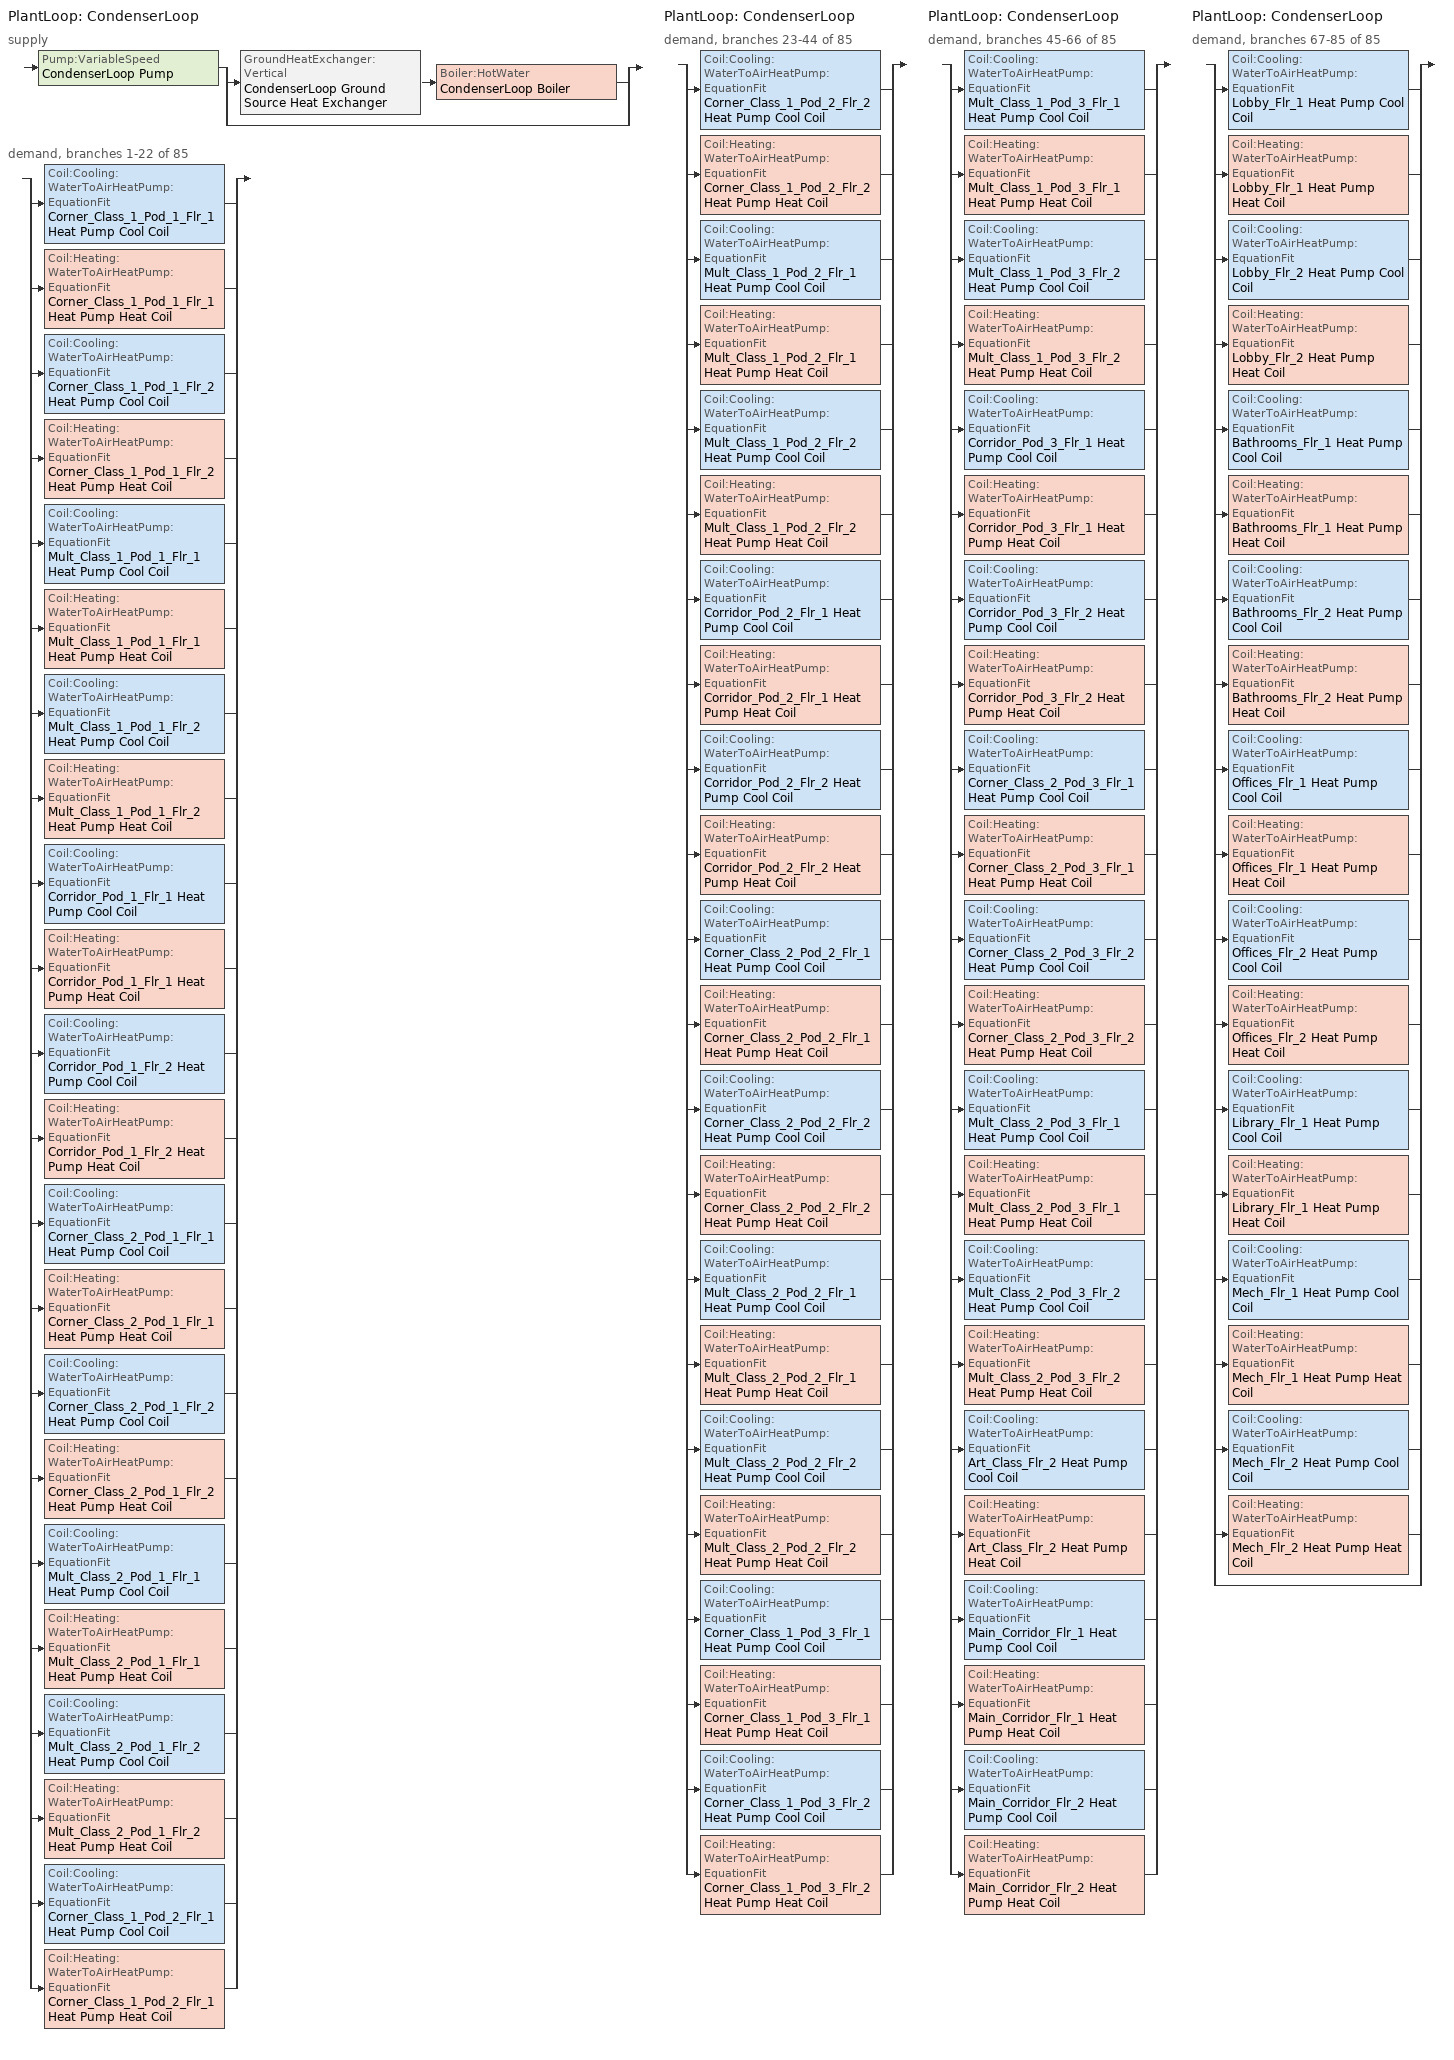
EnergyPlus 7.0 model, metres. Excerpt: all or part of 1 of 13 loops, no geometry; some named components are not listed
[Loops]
PlantLoop 'CondenserLoop'
 supply: Pump:VariableSpeed 'CondenserLoop Pump' > split
  | GroundHeatExchanger:Vertical 'CondenserLoop Ground Source Heat Exchanger' > Boiler:HotWater 'CondenserLoop Boiler'
  | bypass
 demand, branches 1-22 of 85: split
  | Coil:Cooling:WaterToAirHeatPump:EquationFit 'Corner_Class_1_Pod_1_Flr_1 Heat Pump Cool Coil'
  | Coil:Heating:WaterToAirHeatPump:EquationFit 'Corner_Class_1_Pod_1_Flr_1 Heat Pump Heat Coil'
  | Coil:Cooling:WaterToAirHeatPump:EquationFit 'Corner_Class_1_Pod_1_Flr_2 Heat Pump Cool Coil'
  | Coil:Heating:WaterToAirHeatPump:EquationFit 'Corner_Class_1_Pod_1_Flr_2 Heat Pump Heat Coil'
  | Coil:Cooling:WaterToAirHeatPump:EquationFit 'Mult_Class_1_Pod_1_Flr_1 Heat Pump Cool Coil'
  | Coil:Heating:WaterToAirHeatPump:EquationFit 'Mult_Class_1_Pod_1_Flr_1 Heat Pump Heat Coil'
  | Coil:Cooling:WaterToAirHeatPump:EquationFit 'Mult_Class_1_Pod_1_Flr_2 Heat Pump Cool Coil'
  | Coil:Heating:WaterToAirHeatPump:EquationFit 'Mult_Class_1_Pod_1_Flr_2 Heat Pump Heat Coil'
  | Coil:Cooling:WaterToAirHeatPump:EquationFit 'Corridor_Pod_1_Flr_1 Heat Pump Cool Coil'
  | Coil:Heating:WaterToAirHeatPump:EquationFit 'Corridor_Pod_1_Flr_1 Heat Pump Heat Coil'
  | Coil:Cooling:WaterToAirHeatPump:EquationFit 'Corridor_Pod_1_Flr_2 Heat Pump Cool Coil'
  | Coil:Heating:WaterToAirHeatPump:EquationFit 'Corridor_Pod_1_Flr_2 Heat Pump Heat Coil'
  | Coil:Cooling:WaterToAirHeatPump:EquationFit 'Corner_Class_2_Pod_1_Flr_1 Heat Pump Cool Coil'
  | Coil:Heating:WaterToAirHeatPump:EquationFit 'Corner_Class_2_Pod_1_Flr_1 Heat Pump Heat Coil'
  | Coil:Cooling:WaterToAirHeatPump:EquationFit 'Corner_Class_2_Pod_1_Flr_2 Heat Pump Cool Coil'
  | Coil:Heating:WaterToAirHeatPump:EquationFit 'Corner_Class_2_Pod_1_Flr_2 Heat Pump Heat Coil'
  | Coil:Cooling:WaterToAirHeatPump:EquationFit 'Mult_Class_2_Pod_1_Flr_1 Heat Pump Cool Coil'
  | Coil:Heating:WaterToAirHeatPump:EquationFit 'Mult_Class_2_Pod_1_Flr_1 Heat Pump Heat Coil'
  | Coil:Cooling:WaterToAirHeatPump:EquationFit 'Mult_Class_2_Pod_1_Flr_2 Heat Pump Cool Coil'
  | Coil:Heating:WaterToAirHeatPump:EquationFit 'Mult_Class_2_Pod_1_Flr_2 Heat Pump Heat Coil'
  | Coil:Cooling:WaterToAirHeatPump:EquationFit 'Corner_Class_1_Pod_2_Flr_1 Heat Pump Cool Coil'
  | Coil:Heating:WaterToAirHeatPump:EquationFit 'Corner_Class_1_Pod_2_Flr_1 Heat Pump Heat Coil'
PlantLoop 'CondenserLoop'
 demand, branches 23-44 of 85: split
  | Coil:Cooling:WaterToAirHeatPump:EquationFit 'Corner_Class_1_Pod_2_Flr_2 Heat Pump Cool Coil'
  | Coil:Heating:WaterToAirHeatPump:EquationFit 'Corner_Class_1_Pod_2_Flr_2 Heat Pump Heat Coil'
  | Coil:Cooling:WaterToAirHeatPump:EquationFit 'Mult_Class_1_Pod_2_Flr_1 Heat Pump Cool Coil'
  | Coil:Heating:WaterToAirHeatPump:EquationFit 'Mult_Class_1_Pod_2_Flr_1 Heat Pump Heat Coil'
  | Coil:Cooling:WaterToAirHeatPump:EquationFit 'Mult_Class_1_Pod_2_Flr_2 Heat Pump Cool Coil'
  | Coil:Heating:WaterToAirHeatPump:EquationFit 'Mult_Class_1_Pod_2_Flr_2 Heat Pump Heat Coil'
  | Coil:Cooling:WaterToAirHeatPump:EquationFit 'Corridor_Pod_2_Flr_1 Heat Pump Cool Coil'
  | Coil:Heating:WaterToAirHeatPump:EquationFit 'Corridor_Pod_2_Flr_1 Heat Pump Heat Coil'
  | Coil:Cooling:WaterToAirHeatPump:EquationFit 'Corridor_Pod_2_Flr_2 Heat Pump Cool Coil'
  | Coil:Heating:WaterToAirHeatPump:EquationFit 'Corridor_Pod_2_Flr_2 Heat Pump Heat Coil'
  | Coil:Cooling:WaterToAirHeatPump:EquationFit 'Corner_Class_2_Pod_2_Flr_1 Heat Pump Cool Coil'
  | Coil:Heating:WaterToAirHeatPump:EquationFit 'Corner_Class_2_Pod_2_Flr_1 Heat Pump Heat Coil'
  | Coil:Cooling:WaterToAirHeatPump:EquationFit 'Corner_Class_2_Pod_2_Flr_2 Heat Pump Cool Coil'
  | Coil:Heating:WaterToAirHeatPump:EquationFit 'Corner_Class_2_Pod_2_Flr_2 Heat Pump Heat Coil'
  | Coil:Cooling:WaterToAirHeatPump:EquationFit 'Mult_Class_2_Pod_2_Flr_1 Heat Pump Cool Coil'
  | Coil:Heating:WaterToAirHeatPump:EquationFit 'Mult_Class_2_Pod_2_Flr_1 Heat Pump Heat Coil'
  | Coil:Cooling:WaterToAirHeatPump:EquationFit 'Mult_Class_2_Pod_2_Flr_2 Heat Pump Cool Coil'
  | Coil:Heating:WaterToAirHeatPump:EquationFit 'Mult_Class_2_Pod_2_Flr_2 Heat Pump Heat Coil'
  | Coil:Cooling:WaterToAirHeatPump:EquationFit 'Corner_Class_1_Pod_3_Flr_1 Heat Pump Cool Coil'
  | Coil:Heating:WaterToAirHeatPump:EquationFit 'Corner_Class_1_Pod_3_Flr_1 Heat Pump Heat Coil'
  | Coil:Cooling:WaterToAirHeatPump:EquationFit 'Corner_Class_1_Pod_3_Flr_2 Heat Pump Cool Coil'
  | Coil:Heating:WaterToAirHeatPump:EquationFit 'Corner_Class_1_Pod_3_Flr_2 Heat Pump Heat Coil'
PlantLoop 'CondenserLoop'
 demand, branches 45-66 of 85: split
  | Coil:Cooling:WaterToAirHeatPump:EquationFit 'Mult_Class_1_Pod_3_Flr_1 Heat Pump Cool Coil'
  | Coil:Heating:WaterToAirHeatPump:EquationFit 'Mult_Class_1_Pod_3_Flr_1 Heat Pump Heat Coil'
  | Coil:Cooling:WaterToAirHeatPump:EquationFit 'Mult_Class_1_Pod_3_Flr_2 Heat Pump Cool Coil'
  | Coil:Heating:WaterToAirHeatPump:EquationFit 'Mult_Class_1_Pod_3_Flr_2 Heat Pump Heat Coil'
  | Coil:Cooling:WaterToAirHeatPump:EquationFit 'Corridor_Pod_3_Flr_1 Heat Pump Cool Coil'
  | Coil:Heating:WaterToAirHeatPump:EquationFit 'Corridor_Pod_3_Flr_1 Heat Pump Heat Coil'
  | Coil:Cooling:WaterToAirHeatPump:EquationFit 'Corridor_Pod_3_Flr_2 Heat Pump Cool Coil'
  | Coil:Heating:WaterToAirHeatPump:EquationFit 'Corridor_Pod_3_Flr_2 Heat Pump Heat Coil'
  | Coil:Cooling:WaterToAirHeatPump:EquationFit 'Corner_Class_2_Pod_3_Flr_1 Heat Pump Cool Coil'
  | Coil:Heating:WaterToAirHeatPump:EquationFit 'Corner_Class_2_Pod_3_Flr_1 Heat Pump Heat Coil'
  | Coil:Cooling:WaterToAirHeatPump:EquationFit 'Corner_Class_2_Pod_3_Flr_2 Heat Pump Cool Coil'
  | Coil:Heating:WaterToAirHeatPump:EquationFit 'Corner_Class_2_Pod_3_Flr_2 Heat Pump Heat Coil'
  | Coil:Cooling:WaterToAirHeatPump:EquationFit 'Mult_Class_2_Pod_3_Flr_1 Heat Pump Cool Coil'
  | Coil:Heating:WaterToAirHeatPump:EquationFit 'Mult_Class_2_Pod_3_Flr_1 Heat Pump Heat Coil'
  | Coil:Cooling:WaterToAirHeatPump:EquationFit 'Mult_Class_2_Pod_3_Flr_2 Heat Pump Cool Coil'
  | Coil:Heating:WaterToAirHeatPump:EquationFit 'Mult_Class_2_Pod_3_Flr_2 Heat Pump Heat Coil'
  | Coil:Cooling:WaterToAirHeatPump:EquationFit 'Art_Class_Flr_2 Heat Pump Cool Coil'
  | Coil:Heating:WaterToAirHeatPump:EquationFit 'Art_Class_Flr_2 Heat Pump Heat Coil'
  | Coil:Cooling:WaterToAirHeatPump:EquationFit 'Main_Corridor_Flr_1 Heat Pump Cool Coil'
  | Coil:Heating:WaterToAirHeatPump:EquationFit 'Main_Corridor_Flr_1 Heat Pump Heat Coil'
  | Coil:Cooling:WaterToAirHeatPump:EquationFit 'Main_Corridor_Flr_2 Heat Pump Cool Coil'
  | Coil:Heating:WaterToAirHeatPump:EquationFit 'Main_Corridor_Flr_2 Heat Pump Heat Coil'
PlantLoop 'CondenserLoop'
 demand, branches 67-85 of 85: split
  | Coil:Cooling:WaterToAirHeatPump:EquationFit 'Lobby_Flr_1 Heat Pump Cool Coil'
  | Coil:Heating:WaterToAirHeatPump:EquationFit 'Lobby_Flr_1 Heat Pump Heat Coil'
  | Coil:Cooling:WaterToAirHeatPump:EquationFit 'Lobby_Flr_2 Heat Pump Cool Coil'
  | Coil:Heating:WaterToAirHeatPump:EquationFit 'Lobby_Flr_2 Heat Pump Heat Coil'
  | Coil:Cooling:WaterToAirHeatPump:EquationFit 'Bathrooms_Flr_1 Heat Pump Cool Coil'
  | Coil:Heating:WaterToAirHeatPump:EquationFit 'Bathrooms_Flr_1 Heat Pump Heat Coil'
  | Coil:Cooling:WaterToAirHeatPump:EquationFit 'Bathrooms_Flr_2 Heat Pump Cool Coil'
  | Coil:Heating:WaterToAirHeatPump:EquationFit 'Bathrooms_Flr_2 Heat Pump Heat Coil'
  | Coil:Cooling:WaterToAirHeatPump:EquationFit 'Offices_Flr_1 Heat Pump Cool Coil'
  | Coil:Heating:WaterToAirHeatPump:EquationFit 'Offices_Flr_1 Heat Pump Heat Coil'
  | Coil:Cooling:WaterToAirHeatPump:EquationFit 'Offices_Flr_2 Heat Pump Cool Coil'
  | Coil:Heating:WaterToAirHeatPump:EquationFit 'Offices_Flr_2 Heat Pump Heat Coil'
  | Coil:Cooling:WaterToAirHeatPump:EquationFit 'Library_Flr_1 Heat Pump Cool Coil'
  | Coil:Heating:WaterToAirHeatPump:EquationFit 'Library_Flr_1 Heat Pump Heat Coil'
  | Coil:Cooling:WaterToAirHeatPump:EquationFit 'Mech_Flr_1 Heat Pump Cool Coil'
  | Coil:Heating:WaterToAirHeatPump:EquationFit 'Mech_Flr_1 Heat Pump Heat Coil'
  | Coil:Cooling:WaterToAirHeatPump:EquationFit 'Mech_Flr_2 Heat Pump Cool Coil'
  | Coil:Heating:WaterToAirHeatPump:EquationFit 'Mech_Flr_2 Heat Pump Heat Coil'
  | bypass
[ZoneHVAC:WaterToAirHeatPump] Availability Schedule=ALWAYS_ON; Supply Air Flow Rate During Cooling Operation {m3/s}=AUTOSIZE; Supply Air Flow Rate During Heating Operation {m3/s}=AUTOSIZE; Supply Air Flow Rate When No Cooling or Heating is Needed {m3/s}=0; Outdoor Air Flow Rate During Cooling Operation {m3/s}=0; Outdoor Air Flow Rate During Heating Operation {m3/s}=0; Maximum Cycling Rate {cycles/hr}=2.5; Heat Pump Time Constant {s}=60; Fraction of On-Cycle Power Use=0.01; Heat Pump Fan Delay Time {s}=60; Maximum Supply Air Temperature from Supplemental Heater {C}=AUTOSIZE; Maximum Outdoor Dry-Bulb Temperature for Supplemental Heater Operation {C}=20; Fan Placement=BlowThrough
Name | Supply Air Fan | Heating Coil | Cooling Coil | Supplemental Heating Coil
Corner_Class_1_Pod_1_Flr_1 Heat Pump | Corner_Class_1_Pod_1_Flr_1 Heat Pump Fan | Corner_Class_1_Pod_1_Flr_1 Heat Pump Heat Coil | Corner_Class_1_Pod_1_Flr_1 Heat Pump Cool Coil | Corner_Class_1_Pod_1_Flr_1 Heat Pump Sup Heat Coil
Corner_Class_1_Pod_1_Flr_2 Heat Pump | Corner_Class_1_Pod_1_Flr_2 Heat Pump Fan | Corner_Class_1_Pod_1_Flr_2 Heat Pump Heat Coil | Corner_Class_1_Pod_1_Flr_2 Heat Pump Cool Coil | Corner_Class_1_Pod_1_Flr_2 Heat Pump Sup Heat Coil
Mult_Class_1_Pod_1_Flr_1 Heat Pump | Mult_Class_1_Pod_1_Flr_1 Heat Pump Fan | Mult_Class_1_Pod_1_Flr_1 Heat Pump Heat Coil | Mult_Class_1_Pod_1_Flr_1 Heat Pump Cool Coil | Mult_Class_1_Pod_1_Flr_1 Heat Pump Sup Heat Coil
Mult_Class_1_Pod_1_Flr_2 Heat Pump | Mult_Class_1_Pod_1_Flr_2 Heat Pump Fan | Mult_Class_1_Pod_1_Flr_2 Heat Pump Heat Coil | Mult_Class_1_Pod_1_Flr_2 Heat Pump Cool Coil | Mult_Class_1_Pod_1_Flr_2 Heat Pump Sup Heat Coil
Corridor_Pod_1_Flr_1 Heat Pump | Corridor_Pod_1_Flr_1 Heat Pump Fan | Corridor_Pod_1_Flr_1 Heat Pump Heat Coil | Corridor_Pod_1_Flr_1 Heat Pump Cool Coil | Corridor_Pod_1_Flr_1 Heat Pump Sup Heat Coil
Corridor_Pod_1_Flr_2 Heat Pump | Corridor_Pod_1_Flr_2 Heat Pump Fan | Corridor_Pod_1_Flr_2 Heat Pump Heat Coil | Corridor_Pod_1_Flr_2 Heat Pump Cool Coil | Corridor_Pod_1_Flr_2 Heat Pump Sup Heat Coil
Corner_Class_2_Pod_1_Flr_1 Heat Pump | Corner_Class_2_Pod_1_Flr_1 Heat Pump Fan | Corner_Class_2_Pod_1_Flr_1 Heat Pump Heat Coil | Corner_Class_2_Pod_1_Flr_1 Heat Pump Cool Coil | Corner_Class_2_Pod_1_Flr_1 Heat Pump Sup Heat Coil
Corner_Class_2_Pod_1_Flr_2 Heat Pump | Corner_Class_2_Pod_1_Flr_2 Heat Pump Fan | Corner_Class_2_Pod_1_Flr_2 Heat Pump Heat Coil | Corner_Class_2_Pod_1_Flr_2 Heat Pump Cool Coil | Corner_Class_2_Pod_1_Flr_2 Heat Pump Sup Heat Coil
Mult_Class_2_Pod_1_Flr_1 Heat Pump | Mult_Class_2_Pod_1_Flr_1 Heat Pump Fan | Mult_Class_2_Pod_1_Flr_1 Heat Pump Heat Coil | Mult_Class_2_Pod_1_Flr_1 Heat Pump Cool Coil | Mult_Class_2_Pod_1_Flr_1 Heat Pump Sup Heat Coil
Mult_Class_2_Pod_1_Flr_2 Heat Pump | Mult_Class_2_Pod_1_Flr_2 Heat Pump Fan | Mult_Class_2_Pod_1_Flr_2 Heat Pump Heat Coil | Mult_Class_2_Pod_1_Flr_2 Heat Pump Cool Coil | Mult_Class_2_Pod_1_Flr_2 Heat Pump Sup Heat Coil
Corner_Class_1_Pod_2_Flr_1 Heat Pump | Corner_Class_1_Pod_2_Flr_1 Heat Pump Fan | Corner_Class_1_Pod_2_Flr_1 Heat Pump Heat Coil | Corner_Class_1_Pod_2_Flr_1 Heat Pump Cool Coil | Corner_Class_1_Pod_2_Flr_1 Heat Pump Sup Heat Coil
Corner_Class_1_Pod_2_Flr_2 Heat Pump | Corner_Class_1_Pod_2_Flr_2 Heat Pump Fan | Corner_Class_1_Pod_2_Flr_2 Heat Pump Heat Coil | Corner_Class_1_Pod_2_Flr_2 Heat Pump Cool Coil | Corner_Class_1_Pod_2_Flr_2 Heat Pump Sup Heat Coil
Mult_Class_1_Pod_2_Flr_1 Heat Pump | Mult_Class_1_Pod_2_Flr_1 Heat Pump Fan | Mult_Class_1_Pod_2_Flr_1 Heat Pump Heat Coil | Mult_Class_1_Pod_2_Flr_1 Heat Pump Cool Coil | Mult_Class_1_Pod_2_Flr_1 Heat Pump Sup Heat Coil
Mult_Class_1_Pod_2_Flr_2 Heat Pump | Mult_Class_1_Pod_2_Flr_2 Heat Pump Fan | Mult_Class_1_Pod_2_Flr_2 Heat Pump Heat Coil | Mult_Class_1_Pod_2_Flr_2 Heat Pump Cool Coil | Mult_Class_1_Pod_2_Flr_2 Heat Pump Sup Heat Coil
Corridor_Pod_2_Flr_1 Heat Pump | Corridor_Pod_2_Flr_1 Heat Pump Fan | Corridor_Pod_2_Flr_1 Heat Pump Heat Coil | Corridor_Pod_2_Flr_1 Heat Pump Cool Coil | Corridor_Pod_2_Flr_1 Heat Pump Sup Heat Coil
Corridor_Pod_2_Flr_2 Heat Pump | Corridor_Pod_2_Flr_2 Heat Pump Fan | Corridor_Pod_2_Flr_2 Heat Pump Heat Coil | Corridor_Pod_2_Flr_2 Heat Pump Cool Coil | Corridor_Pod_2_Flr_2 Heat Pump Sup Heat Coil
Corner_Class_2_Pod_2_Flr_1 Heat Pump | Corner_Class_2_Pod_2_Flr_1 Heat Pump Fan | Corner_Class_2_Pod_2_Flr_1 Heat Pump Heat Coil | Corner_Class_2_Pod_2_Flr_1 Heat Pump Cool Coil | Corner_Class_2_Pod_2_Flr_1 Heat Pump Sup Heat Coil
Corner_Class_2_Pod_2_Flr_2 Heat Pump | Corner_Class_2_Pod_2_Flr_2 Heat Pump Fan | Corner_Class_2_Pod_2_Flr_2 Heat Pump Heat Coil | Corner_Class_2_Pod_2_Flr_2 Heat Pump Cool Coil | Corner_Class_2_Pod_2_Flr_2 Heat Pump Sup Heat Coil
Mult_Class_2_Pod_2_Flr_1 Heat Pump | Mult_Class_2_Pod_2_Flr_1 Heat Pump Fan | Mult_Class_2_Pod_2_Flr_1 Heat Pump Heat Coil | Mult_Class_2_Pod_2_Flr_1 Heat Pump Cool Coil | Mult_Class_2_Pod_2_Flr_1 Heat Pump Sup Heat Coil
Mult_Class_2_Pod_2_Flr_2 Heat Pump | Mult_Class_2_Pod_2_Flr_2 Heat Pump Fan | Mult_Class_2_Pod_2_Flr_2 Heat Pump Heat Coil | Mult_Class_2_Pod_2_Flr_2 Heat Pump Cool Coil | Mult_Class_2_Pod_2_Flr_2 Heat Pump Sup Heat Coil
Corner_Class_1_Pod_3_Flr_1 Heat Pump | Corner_Class_1_Pod_3_Flr_1 Heat Pump Fan | Corner_Class_1_Pod_3_Flr_1 Heat Pump Heat Coil | Corner_Class_1_Pod_3_Flr_1 Heat Pump Cool Coil | Corner_Class_1_Pod_3_Flr_1 Heat Pump Sup Heat Coil
Corner_Class_1_Pod_3_Flr_2 Heat Pump | Corner_Class_1_Pod_3_Flr_2 Heat Pump Fan | Corner_Class_1_Pod_3_Flr_2 Heat Pump Heat Coil | Corner_Class_1_Pod_3_Flr_2 Heat Pump Cool Coil | Corner_Class_1_Pod_3_Flr_2 Heat Pump Sup Heat Coil
Mult_Class_1_Pod_3_Flr_1 Heat Pump | Mult_Class_1_Pod_3_Flr_1 Heat Pump Fan | Mult_Class_1_Pod_3_Flr_1 Heat Pump Heat Coil | Mult_Class_1_Pod_3_Flr_1 Heat Pump Cool Coil | Mult_Class_1_Pod_3_Flr_1 Heat Pump Sup Heat Coil
Mult_Class_1_Pod_3_Flr_2 Heat Pump | Mult_Class_1_Pod_3_Flr_2 Heat Pump Fan | Mult_Class_1_Pod_3_Flr_2 Heat Pump Heat Coil | Mult_Class_1_Pod_3_Flr_2 Heat Pump Cool Coil | Mult_Class_1_Pod_3_Flr_2 Heat Pump Sup Heat Coil
Corridor_Pod_3_Flr_1 Heat Pump | Corridor_Pod_3_Flr_1 Heat Pump Fan | Corridor_Pod_3_Flr_1 Heat Pump Heat Coil | Corridor_Pod_3_Flr_1 Heat Pump Cool Coil | Corridor_Pod_3_Flr_1 Heat Pump Sup Heat Coil
Corridor_Pod_3_Flr_2 Heat Pump | Corridor_Pod_3_Flr_2 Heat Pump Fan | Corridor_Pod_3_Flr_2 Heat Pump Heat Coil | Corridor_Pod_3_Flr_2 Heat Pump Cool Coil | Corridor_Pod_3_Flr_2 Heat Pump Sup Heat Coil
Corner_Class_2_Pod_3_Flr_1 Heat Pump | Corner_Class_2_Pod_3_Flr_1 Heat Pump Fan | Corner_Class_2_Pod_3_Flr_1 Heat Pump Heat Coil | Corner_Class_2_Pod_3_Flr_1 Heat Pump Cool Coil | Corner_Class_2_Pod_3_Flr_1 Heat Pump Sup Heat Coil
Corner_Class_2_Pod_3_Flr_2 Heat Pump | Corner_Class_2_Pod_3_Flr_2 Heat Pump Fan | Corner_Class_2_Pod_3_Flr_2 Heat Pump Heat Coil | Corner_Class_2_Pod_3_Flr_2 Heat Pump Cool Coil | Corner_Class_2_Pod_3_Flr_2 Heat Pump Sup Heat Coil
Mult_Class_2_Pod_3_Flr_1 Heat Pump | Mult_Class_2_Pod_3_Flr_1 Heat Pump Fan | Mult_Class_2_Pod_3_Flr_1 Heat Pump Heat Coil | Mult_Class_2_Pod_3_Flr_1 Heat Pump Cool Coil | Mult_Class_2_Pod_3_Flr_1 Heat Pump Sup Heat Coil
Mult_Class_2_Pod_3_Flr_2 Heat Pump | Mult_Class_2_Pod_3_Flr_2 Heat Pump Fan | Mult_Class_2_Pod_3_Flr_2 Heat Pump Heat Coil | Mult_Class_2_Pod_3_Flr_2 Heat Pump Cool Coil | Mult_Class_2_Pod_3_Flr_2 Heat Pump Sup Heat Coil
Art_Class_Flr_2 Heat Pump | Art_Class_Flr_2 Heat Pump Fan | Art_Class_Flr_2 Heat Pump Heat Coil | Art_Class_Flr_2 Heat Pump Cool Coil | Art_Class_Flr_2 Heat Pump Sup Heat Coil
Main_Corridor_Flr_1 Heat Pump | Main_Corridor_Flr_1 Heat Pump Fan | Main_Corridor_Flr_1 Heat Pump Heat Coil | Main_Corridor_Flr_1 Heat Pump Cool Coil | Main_Corridor_Flr_1 Heat Pump Sup Heat Coil
Main_Corridor_Flr_2 Heat Pump | Main_Corridor_Flr_2 Heat Pump Fan | Main_Corridor_Flr_2 Heat Pump Heat Coil | Main_Corridor_Flr_2 Heat Pump Cool Coil | Main_Corridor_Flr_2 Heat Pump Sup Heat Coil
Lobby_Flr_1 Heat Pump | Lobby_Flr_1 Heat Pump Fan | Lobby_Flr_1 Heat Pump Heat Coil | Lobby_Flr_1 Heat Pump Cool Coil | Lobby_Flr_1 Heat Pump Sup Heat Coil
Lobby_Flr_2 Heat Pump | Lobby_Flr_2 Heat Pump Fan | Lobby_Flr_2 Heat Pump Heat Coil | Lobby_Flr_2 Heat Pump Cool Coil | Lobby_Flr_2 Heat Pump Sup Heat Coil
Bathrooms_Flr_1 Heat Pump | Bathrooms_Flr_1 Heat Pump Fan | Bathrooms_Flr_1 Heat Pump Heat Coil | Bathrooms_Flr_1 Heat Pump Cool Coil | Bathrooms_Flr_1 Heat Pump Sup Heat Coil
Bathrooms_Flr_2 Heat Pump | Bathrooms_Flr_2 Heat Pump Fan | Bathrooms_Flr_2 Heat Pump Heat Coil | Bathrooms_Flr_2 Heat Pump Cool Coil | Bathrooms_Flr_2 Heat Pump Sup Heat Coil
Offices_Flr_1 Heat Pump | Offices_Flr_1 Heat Pump Fan | Offices_Flr_1 Heat Pump Heat Coil | Offices_Flr_1 Heat Pump Cool Coil | Offices_Flr_1 Heat Pump Sup Heat Coil
Offices_Flr_2 Heat Pump | Offices_Flr_2 Heat Pump Fan | Offices_Flr_2 Heat Pump Heat Coil | Offices_Flr_2 Heat Pump Cool Coil | Offices_Flr_2 Heat Pump Sup Heat Coil
Library_Flr_1 Heat Pump | Library_Flr_1 Heat Pump Fan | Library_Flr_1 Heat Pump Heat Coil | Library_Flr_1 Heat Pump Cool Coil | Library_Flr_1 Heat Pump Sup Heat Coil
Mech_Flr_1 Heat Pump | Mech_Flr_1 Heat Pump Fan | Mech_Flr_1 Heat Pump Heat Coil | Mech_Flr_1 Heat Pump Cool Coil | Mech_Flr_1 Heat Pump Sup Heat Coil
Mech_Flr_2 Heat Pump | Mech_Flr_2 Heat Pump Fan | Mech_Flr_2 Heat Pump Heat Coil | Mech_Flr_2 Heat Pump Cool Coil | Mech_Flr_2 Heat Pump Sup Heat Coil
[Fan:OnOff] Availability Schedule=Always_On; Fan Efficiency=0.5; Pressure Rise {Pa}=75; Maximum Flow Rate {m3/s}=AUTOSIZE; Motor Efficiency=0.9; Motor In Airstream Fraction=1
Corner_Class_1_Pod_1_Flr_1 Heat Pump Fan; Corner_Class_1_Pod_1_Flr_2 Heat Pump Fan; Mult_Class_1_Pod_1_Flr_1 Heat Pump Fan; Mult_Class_1_Pod_1_Flr_2 Heat Pump Fan; Corridor_Pod_1_Flr_1 Heat Pump Fan; Corridor_Pod_1_Flr_2 Heat Pump Fan; Corner_Class_2_Pod_1_Flr_1 Heat Pump Fan; Corner_Class_2_Pod_1_Flr_2 Heat Pump Fan; Mult_Class_2_Pod_1_Flr_1 Heat Pump Fan; Mult_Class_2_Pod_1_Flr_2 Heat Pump Fan; Corner_Class_1_Pod_2_Flr_1 Heat Pump Fan; Corner_Class_1_Pod_2_Flr_2 Heat Pump Fan; Mult_Class_1_Pod_2_Flr_1 Heat Pump Fan; Mult_Class_1_Pod_2_Flr_2 Heat Pump Fan; Corridor_Pod_2_Flr_1 Heat Pump Fan; Corridor_Pod_2_Flr_2 Heat Pump Fan; Corner_Class_2_Pod_2_Flr_1 Heat Pump Fan; Corner_Class_2_Pod_2_Flr_2 Heat Pump Fan; Mult_Class_2_Pod_2_Flr_1 Heat Pump Fan; Mult_Class_2_Pod_2_Flr_2 Heat Pump Fan; Corner_Class_1_Pod_3_Flr_1 Heat Pump Fan; Corner_Class_1_Pod_3_Flr_2 Heat Pump Fan; Mult_Class_1_Pod_3_Flr_1 Heat Pump Fan; Mult_Class_1_Pod_3_Flr_2 Heat Pump Fan; Corridor_Pod_3_Flr_1 Heat Pump Fan; Corridor_Pod_3_Flr_2 Heat Pump Fan; Corner_Class_2_Pod_3_Flr_1 Heat Pump Fan; Corner_Class_2_Pod_3_Flr_2 Heat Pump Fan; Mult_Class_2_Pod_3_Flr_1 Heat Pump Fan; Mult_Class_2_Pod_3_Flr_2 Heat Pump Fan; Art_Class_Flr_2 Heat Pump Fan; Main_Corridor_Flr_1 Heat Pump Fan; Main_Corridor_Flr_2 Heat Pump Fan; Lobby_Flr_1 Heat Pump Fan; Lobby_Flr_2 Heat Pump Fan; Bathrooms_Flr_1 Heat Pump Fan; Bathrooms_Flr_2 Heat Pump Fan; Offices_Flr_1 Heat Pump Fan; Offices_Flr_2 Heat Pump Fan; Library_Flr_1 Heat Pump Fan; Mech_Flr_1 Heat Pump Fan; Mech_Flr_2 Heat Pump Fan
[Coil:Heating:WaterToAirHeatPump:EquationFit] Rated Air Flow Rate {m3/s}=AUTOSIZE; Rated Water Flow Rate {m3/s}=AUTOSIZE; Rated Heating Capacity {W}=AUTOSIZE; Rated Heating Coefficient of Performance=4; Heating Capacity Coefficient 1=-1.36131; Heating Capacity Coefficient 2=-2.4718; Heating Capacity Coefficient 3=4.17316; Heating Capacity Coefficient 4=0.640757; Heating Capacity Coefficient 5=0; Heating Power Consumption Coefficient 1=-2.17694; Heating Power Consumption Coefficient 2=0.832114; Heating Power Consumption Coefficient 3=1.57074; Heating Power Consumption Coefficient 4=0.690794; Heating Power Consumption Coefficient 5=0
Corner_Class_1_Pod_1_Flr_1 Heat Pump Heat Coil; Corner_Class_1_Pod_1_Flr_2 Heat Pump Heat Coil; Mult_Class_1_Pod_1_Flr_1 Heat Pump Heat Coil; Mult_Class_1_Pod_1_Flr_2 Heat Pump Heat Coil; Corridor_Pod_1_Flr_1 Heat Pump Heat Coil; Corridor_Pod_1_Flr_2 Heat Pump Heat Coil; Corner_Class_2_Pod_1_Flr_1 Heat Pump Heat Coil; Corner_Class_2_Pod_1_Flr_2 Heat Pump Heat Coil; Mult_Class_2_Pod_1_Flr_1 Heat Pump Heat Coil; Mult_Class_2_Pod_1_Flr_2 Heat Pump Heat Coil; Corner_Class_1_Pod_2_Flr_1 Heat Pump Heat Coil; Corner_Class_1_Pod_2_Flr_2 Heat Pump Heat Coil; Mult_Class_1_Pod_2_Flr_1 Heat Pump Heat Coil; Mult_Class_1_Pod_2_Flr_2 Heat Pump Heat Coil; Corridor_Pod_2_Flr_1 Heat Pump Heat Coil; Corridor_Pod_2_Flr_2 Heat Pump Heat Coil; Corner_Class_2_Pod_2_Flr_1 Heat Pump Heat Coil; Corner_Class_2_Pod_2_Flr_2 Heat Pump Heat Coil; Mult_Class_2_Pod_2_Flr_1 Heat Pump Heat Coil; Mult_Class_2_Pod_2_Flr_2 Heat Pump Heat Coil; Corner_Class_1_Pod_3_Flr_1 Heat Pump Heat Coil; Corner_Class_1_Pod_3_Flr_2 Heat Pump Heat Coil; Mult_Class_1_Pod_3_Flr_1 Heat Pump Heat Coil; Mult_Class_1_Pod_3_Flr_2 Heat Pump Heat Coil; Corridor_Pod_3_Flr_1 Heat Pump Heat Coil; Corridor_Pod_3_Flr_2 Heat Pump Heat Coil; Corner_Class_2_Pod_3_Flr_1 Heat Pump Heat Coil; Corner_Class_2_Pod_3_Flr_2 Heat Pump Heat Coil; Mult_Class_2_Pod_3_Flr_1 Heat Pump Heat Coil; Mult_Class_2_Pod_3_Flr_2 Heat Pump Heat Coil; Art_Class_Flr_2 Heat Pump Heat Coil; Main_Corridor_Flr_1 Heat Pump Heat Coil; Main_Corridor_Flr_2 Heat Pump Heat Coil; Lobby_Flr_1 Heat Pump Heat Coil; Lobby_Flr_2 Heat Pump Heat Coil; Bathrooms_Flr_1 Heat Pump Heat Coil; Bathrooms_Flr_2 Heat Pump Heat Coil; Offices_Flr_1 Heat Pump Heat Coil; Offices_Flr_2 Heat Pump Heat Coil; Library_Flr_1 Heat Pump Heat Coil; Mech_Flr_1 Heat Pump Heat Coil; Mech_Flr_2 Heat Pump Heat Coil
[Coil:Cooling:WaterToAirHeatPump:EquationFit] Rated Air Flow Rate {m3/s}=AUTOSIZE; Rated Water Flow Rate {m3/s}=AUTOSIZE; Rated Total Cooling Capacity {W}=AUTOSIZE; Rated Sensible Cooling Capacity {W}=AUTOSIZE; Rated Cooling Coefficient of Performance=6.45; Total Cooling Capacity Coefficient 1=-9.14907; Total Cooling Capacity Coefficient 2=10.8781; Total Cooling Capacity Coefficient 3=-1.71878; Total Cooling Capacity Coefficient 4=0.746415; Total Cooling Capacity Coefficient 5=0; Sensible Cooling Capacity Coefficient 1=-5.46269; Sensible Cooling Capacity Coefficient 2=17.9597; Sensible Cooling Capacity Coefficient 3=-11.8782; Sensible Cooling Capacity Coefficient 4=-0.980163; Sensible Cooling Capacity Coefficient 5=0.767286; Sensible Cooling Capacity Coefficient 6=0; Cooling Power Consumption Coefficient 1=-3.20541; Cooling Power Consumption Coefficient 2=-0.976409; Cooling Power Consumption Coefficient 3=3.97893; Cooling Power Consumption Coefficient 4=0.938182; Cooling Power Consumption Coefficient 5=0; Nominal Time for Condensate Removal to Begin {s}=0; Ratio of Initial Moisture Evaporation Rate and Steady State Latent Capacity=0
Corner_Class_1_Pod_1_Flr_1 Heat Pump Cool Coil; Corner_Class_1_Pod_1_Flr_2 Heat Pump Cool Coil; Mult_Class_1_Pod_1_Flr_1 Heat Pump Cool Coil; Mult_Class_1_Pod_1_Flr_2 Heat Pump Cool Coil; Corridor_Pod_1_Flr_1 Heat Pump Cool Coil; Corridor_Pod_1_Flr_2 Heat Pump Cool Coil; Corner_Class_2_Pod_1_Flr_1 Heat Pump Cool Coil; Corner_Class_2_Pod_1_Flr_2 Heat Pump Cool Coil; Mult_Class_2_Pod_1_Flr_1 Heat Pump Cool Coil; Mult_Class_2_Pod_1_Flr_2 Heat Pump Cool Coil; Corner_Class_1_Pod_2_Flr_1 Heat Pump Cool Coil; Corner_Class_1_Pod_2_Flr_2 Heat Pump Cool Coil; Mult_Class_1_Pod_2_Flr_1 Heat Pump Cool Coil; Mult_Class_1_Pod_2_Flr_2 Heat Pump Cool Coil; Corridor_Pod_2_Flr_1 Heat Pump Cool Coil; Corridor_Pod_2_Flr_2 Heat Pump Cool Coil; Corner_Class_2_Pod_2_Flr_1 Heat Pump Cool Coil; Corner_Class_2_Pod_2_Flr_2 Heat Pump Cool Coil; Mult_Class_2_Pod_2_Flr_1 Heat Pump Cool Coil; Mult_Class_2_Pod_2_Flr_2 Heat Pump Cool Coil; Corner_Class_1_Pod_3_Flr_1 Heat Pump Cool Coil; Corner_Class_1_Pod_3_Flr_2 Heat Pump Cool Coil; Mult_Class_1_Pod_3_Flr_1 Heat Pump Cool Coil; Mult_Class_1_Pod_3_Flr_2 Heat Pump Cool Coil; Corridor_Pod_3_Flr_1 Heat Pump Cool Coil; Corridor_Pod_3_Flr_2 Heat Pump Cool Coil; Corner_Class_2_Pod_3_Flr_1 Heat Pump Cool Coil; Corner_Class_2_Pod_3_Flr_2 Heat Pump Cool Coil; Mult_Class_2_Pod_3_Flr_1 Heat Pump Cool Coil; Mult_Class_2_Pod_3_Flr_2 Heat Pump Cool Coil; Art_Class_Flr_2 Heat Pump Cool Coil; Main_Corridor_Flr_1 Heat Pump Cool Coil; Main_Corridor_Flr_2 Heat Pump Cool Coil; Lobby_Flr_1 Heat Pump Cool Coil; Lobby_Flr_2 Heat Pump Cool Coil; Bathrooms_Flr_1 Heat Pump Cool Coil; Bathrooms_Flr_2 Heat Pump Cool Coil; Offices_Flr_1 Heat Pump Cool Coil; Offices_Flr_2 Heat Pump Cool Coil; Library_Flr_1 Heat Pump Cool Coil; Mech_Flr_1 Heat Pump Cool Coil; Mech_Flr_2 Heat Pump Cool Coil
[Coil:Heating:Electric] Availability Schedule=ALWAYS_ON; Nominal Capacity {W}=AUTOSIZE
Name | Efficiency
Corner_Class_1_Pod_1_Flr_1 Heat Pump Sup Heat Coil; Corner_Class_1_Pod_1_Flr_2 Heat Pump Sup Heat Coil; Mult_Class_1_Pod_1_Flr_1 Heat Pump Sup Heat Coil; Mult_Class_1_Pod_1_Flr_2 Heat Pump Sup Heat Coil; Corridor_Pod_1_Flr_1 Heat Pump Sup Heat Coil; Corridor_Pod_1_Flr_2 Heat Pump Sup Heat Coil; Corner_Class_2_Pod_1_Flr_2 Heat Pump Sup Heat Coil; Mult_Class_2_Pod_1_Flr_1 Heat Pump Sup Heat Coil; Mult_Class_2_Pod_1_Flr_2 Heat Pump Sup Heat Coil; Corner_Class_1_Pod_2_Flr_1 Heat Pump Sup Heat Coil; Corner_Class_1_Pod_2_Flr_2 Heat Pump Sup Heat Coil; Mult_Class_1_Pod_2_Flr_1 Heat Pump Sup Heat Coil; Mult_Class_1_Pod_2_Flr_2 Heat Pump Sup Heat Coil; Corridor_Pod_2_Flr_1 Heat Pump Sup Heat Coil; Corridor_Pod_2_Flr_2 Heat Pump Sup Heat Coil; Corner_Class_2_Pod_2_Flr_1 Heat Pump Sup Heat Coil; Corner_Class_2_Pod_2_Flr_2 Heat Pump Sup Heat Coil; Mult_Class_2_Pod_2_Flr_1 Heat Pump Sup Heat Coil; Mult_Class_2_Pod_2_Flr_2 Heat Pump Sup Heat Coil; Corner_Class_1_Pod_3_Flr_1 Heat Pump Sup Heat Coil; Corner_Class_1_Pod_3_Flr_2 Heat Pump Sup Heat Coil; Mult_Class_1_Pod_3_Flr_1 Heat Pump Sup Heat Coil; Mult_Class_1_Pod_3_Flr_2 Heat Pump Sup Heat Coil; Corridor_Pod_3_Flr_1 Heat Pump Sup Heat Coil; Corridor_Pod_3_Flr_2 Heat Pump Sup Heat Coil; Corner_Class_2_Pod_3_Flr_1 Heat Pump Sup Heat Coil; Corner_Class_2_Pod_3_Flr_2 Heat Pump Sup Heat Coil; Mult_Class_2_Pod_3_Flr_1 Heat Pump Sup Heat Coil; Mult_Class_2_Pod_3_Flr_2 Heat Pump Sup Heat Coil; Art_Class_Flr_2 Heat Pump Sup Heat Coil; Main_Corridor_Flr_1 Heat Pump Sup Heat Coil; Main_Corridor_Flr_2 Heat Pump Sup Heat Coil; Lobby_Flr_1 Heat Pump Sup Heat Coil; Lobby_Flr_2 Heat Pump Sup Heat Coil; Bathrooms_Flr_1 Heat Pump Sup Heat Coil; Bathrooms_Flr_2 Heat Pump Sup Heat Coil; Offices_Flr_1 Heat Pump Sup Heat Coil; Offices_Flr_2 Heat Pump Sup Heat Coil; Library_Flr_1 Heat Pump Sup Heat Coil; Mech_Flr_1 Heat Pump Sup Heat Coil; Mech_Flr_2 Heat Pump Sup Heat Coil | 1
Corner_Class_2_Pod_1_Flr_1 Heat Pump Sup Heat Coil | 0.8
[SetpointManager:Scheduled]
Name | Control Variable {TEMP} | Schedule | Setpoint Node | Control Variable | Setpoint Node or NodeList
CondenserLoop Loop Setpoint Manager | Temperature | CondenserLoop Supply Outlet Setpoint Sched | CondenserLoop Supply Outlet Node
CondenserLoop Boiler_SP |  | CondenserLoop Boiler_SP_Schedule |  | Temperature | CondenserLoop Supply Equipment Outlet Node
[PlantLoop]
CondenserLoop: Fluid Type {WATER}=Water; Loop Equipment Operation Scheme=CondenserLoop Loop Operation Scheme List; Maximum Loop Temperature {C}=80; Minimum Loop Temperature {C}=1; Maximum Loop Flow Rate {m3/s}=AUTOSIZE; Minimum Loop Flow Rate {m3/s}=0; Loop Volume {m3}=AUTOSIZE; Load Distribution Scheme {OPTIMAL | SEQUENTIAL}=Optimal
[Sizing:Plant]
CondenserLoop: Loop Type=CONDENSER; Design Loop Exit Temperature {C}=21; Design Loop Temperature Difference {C}=5
[PlantEquipmentOperationSchemes]
CondenserLoop Loop Operation Scheme List: Control Scheme 1 Object Type {*******}=PlantEquipmentOperation:ComponentSetpoint; Control Scheme 1=CondenserLoop Operation Scheme; Control Scheme 1 Schedule=ALWAYS_ON
[Pump:VariableSpeed]
CondenserLoop Pump: Rated Flow Rate {m3/s}=AUTOSIZE; Rated Pump Head {Pa} [179352 Pa = 60 ft]=1195630; Rated Power Consumption {W}=AUTOSIZE; Motor Efficiency=0.9; Fraction of Motor Inefficiencies to Fluid Stream=0; Coefficient 1 of the Part Load Performance Curve=0; Coefficient 2 of the Part Load Performance Curve=0.0216; Coefficient 3 of the Part Load Performance Curve=-0.0325; Coefficient 4 of the Part Load Performance Curve=1.0095; Minimum Flow Rate {m3/s}=0; Pump Control Type {Continuous | Intermittent}=Intermittent
[Boiler:HotWater]
CondenserLoop Boiler: Fuel Type=NATURALGAS; Nominal Capacity {W}=AUTOSIZE; Nominal Thermal Efficiency=0.9; Efficiency Curve Temperature Evaluation Variable=LeavingBoiler; Design Water Outlet Temperature {C}=5; Design Water Flow Rate {m3/s}=AUTOSIZE; Minimum Part Load Ratio=0; Maximum Part Load Ratio=1.1; Optimum Part Load Ratio=1; Water Outlet Upper Temperature Limit {C}=95; Boiler Flow Mode { ConstantFlow | VariableFlow }=ConstantFlow; Parasitic Electric Load=0; Sizing Factor=1
[PlantEquipmentOperation:ComponentSetpoint]
CondenserLoop Operation Scheme: Object=CondenserLoop Boiler; Component Flow Rate=AUTOSIZE; Operation Type=Heating
[Schedule:Compact]
Always_On: On/Off, Through: 12/31, For: AllDays, Until: 24:00, 1
CondenserLoop Supply Outlet Setpoint Sched: Through: 12/31, For: AllDays, Until: 24:00, 21
CondenserLoop Boiler_SP_Schedule: Through: 12/31, For: AllDays, Until: 24:00, 5
